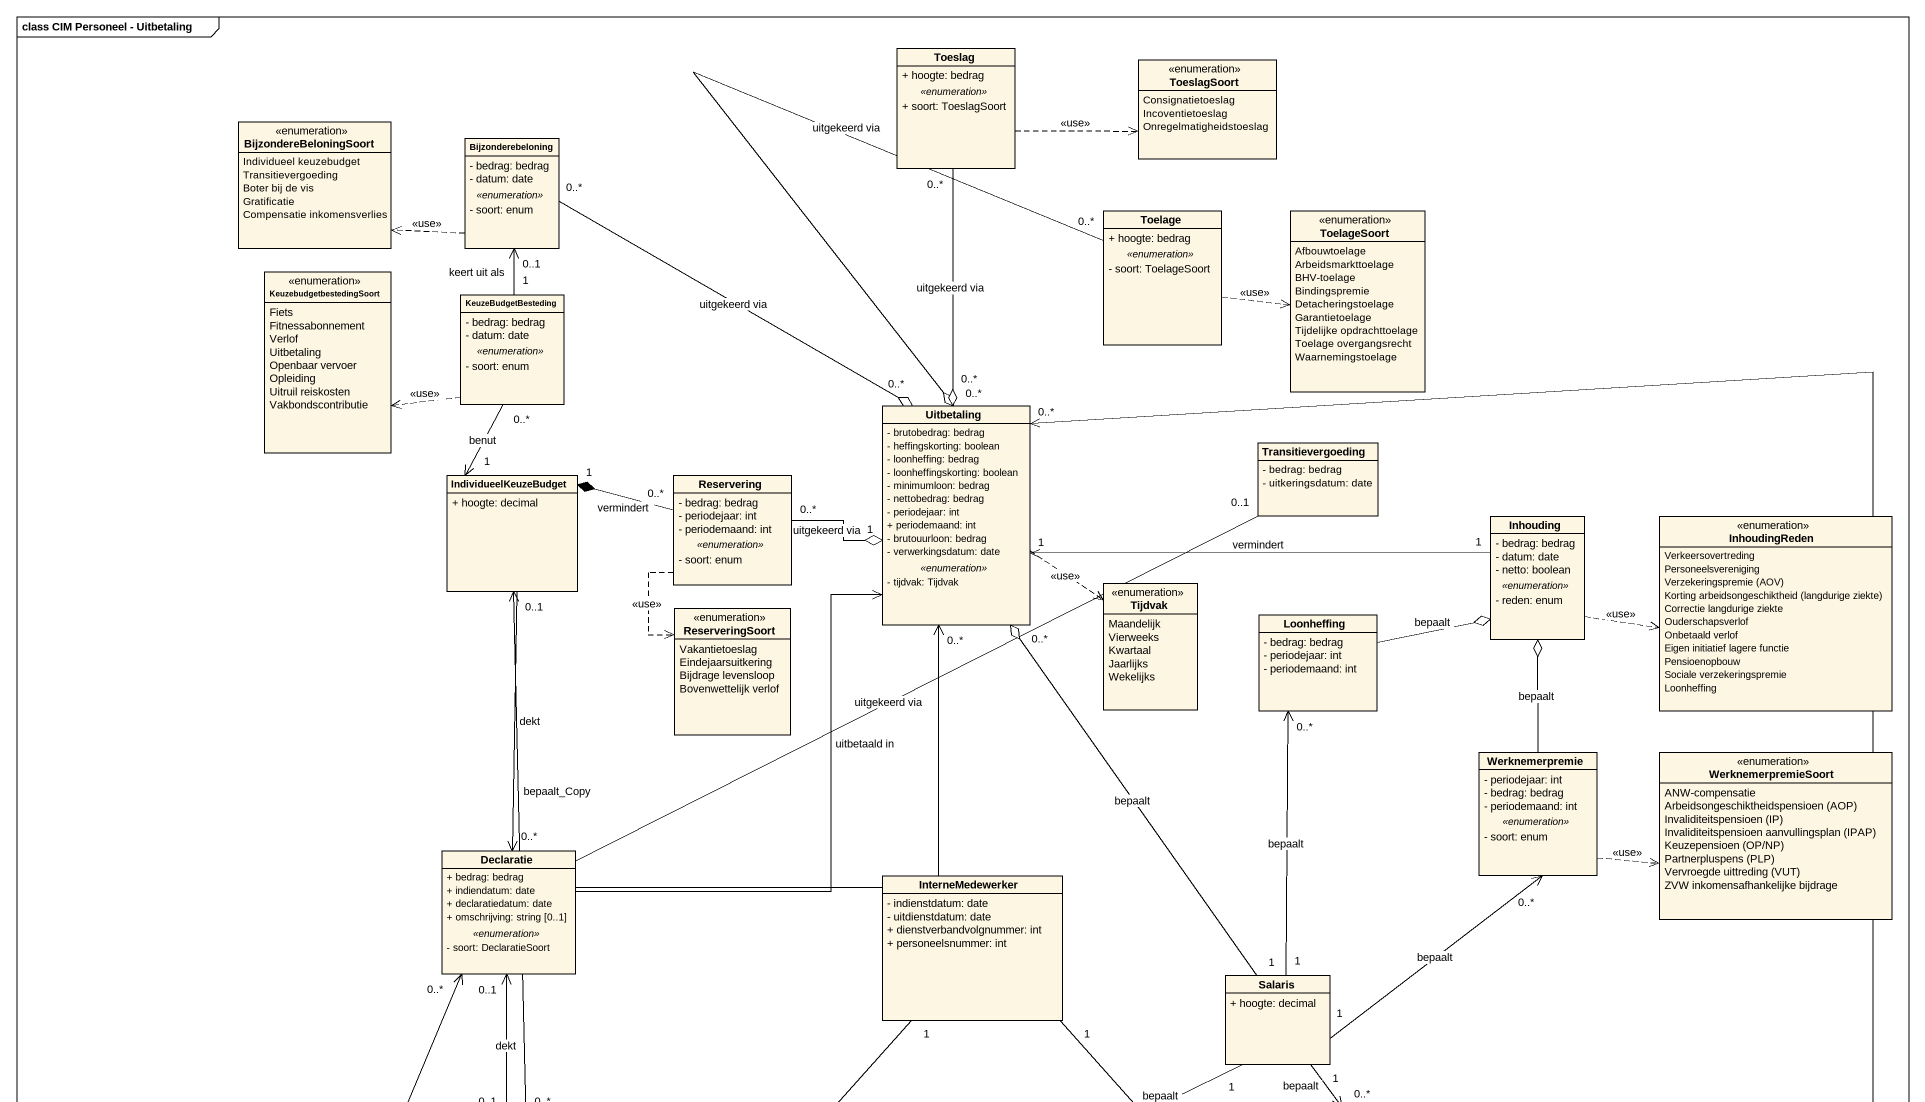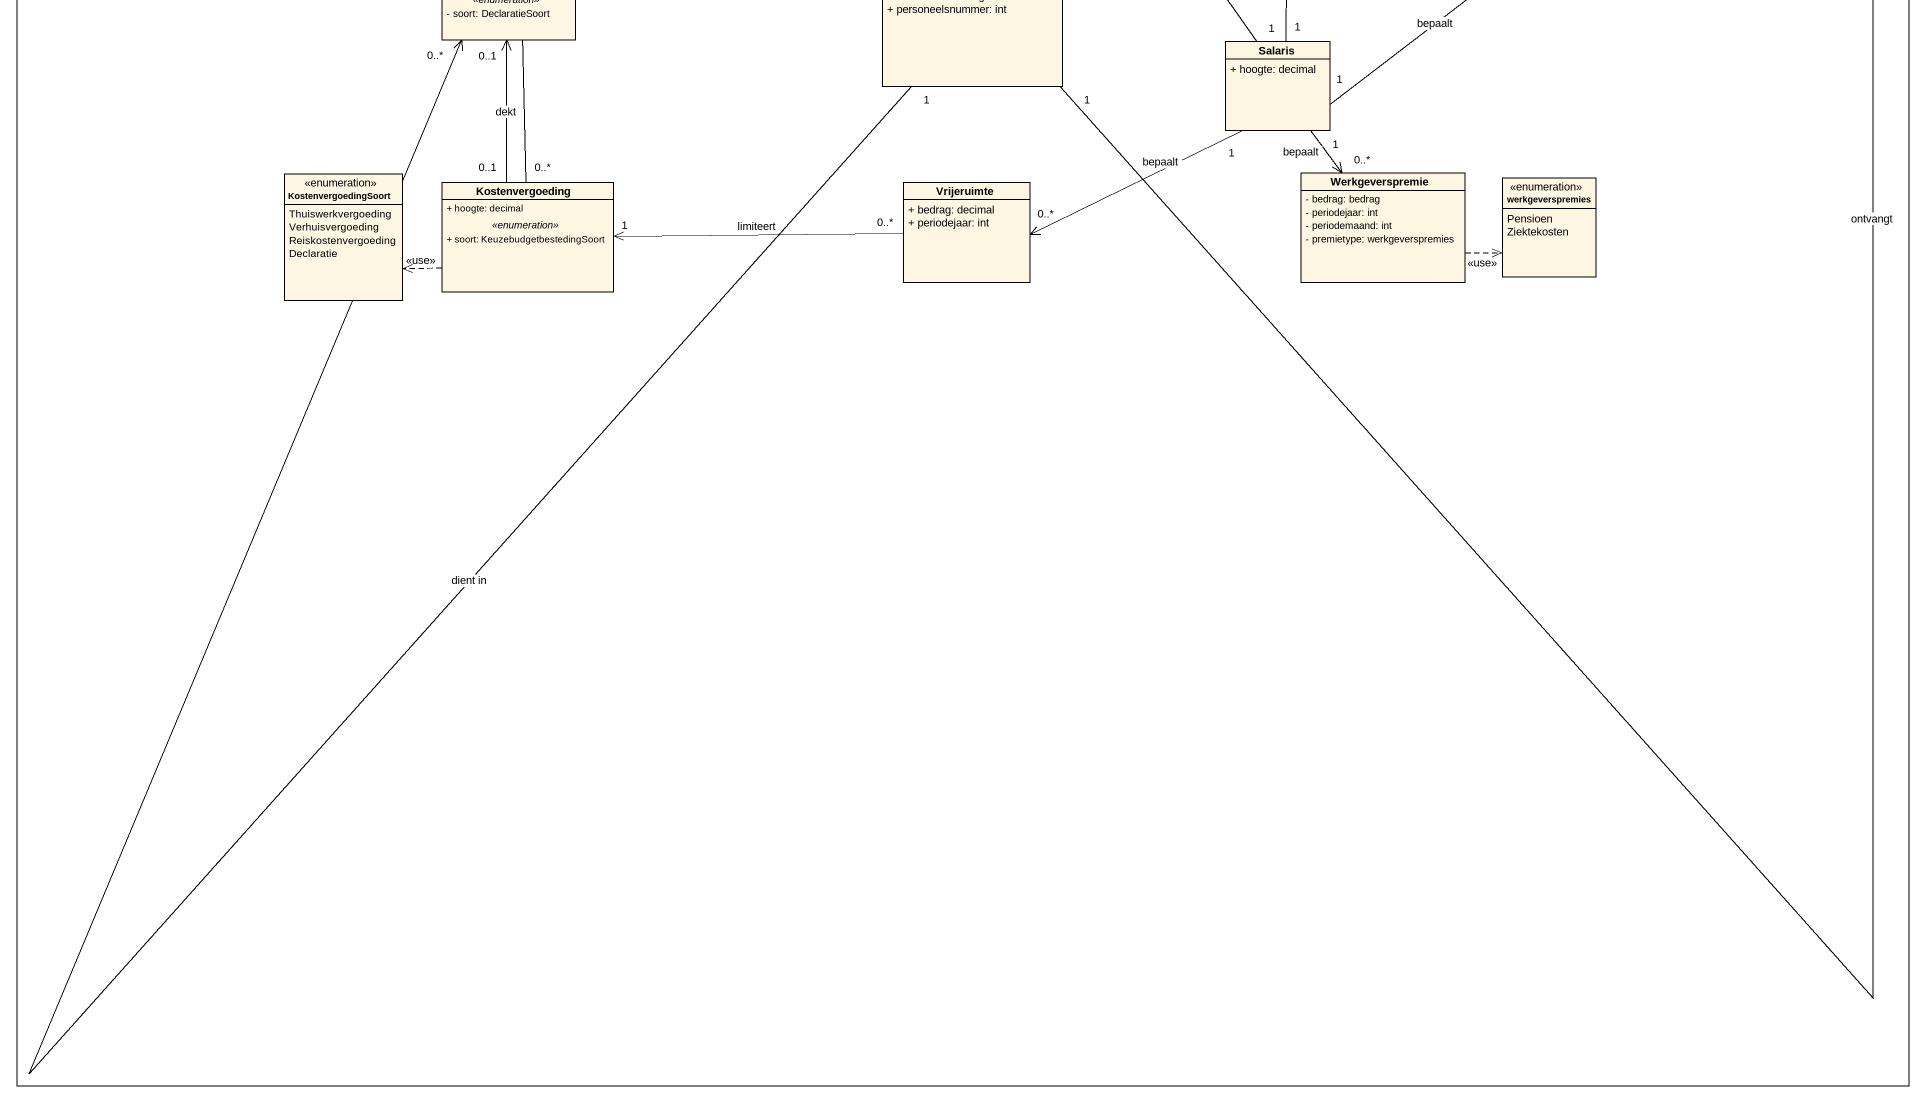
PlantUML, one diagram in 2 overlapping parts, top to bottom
@startuml
mainframe class CIM Personeel - Uitbetaling
hide circle
hide empty members
skinparam classAttributeIconSize 0
class Toeslag {
  + hoogte: bedrag
  .. <<enumeration>> ..
  + soort: ToeslagSoort
}
enum ToeslagSoort {
  Consignatietoeslag
  Incoventietoeslag
  Onregelmatigheidstoeslag
}
enum BijzondereBeloningSoort {
  Individueel keuzebudget
  Transitievergoeding
  Boter bij de vis
  Gratificatie
  Compensatie inkomensverlies
}
class Bijzonderebeloning {
  - bedrag: bedrag
  - datum: date
  .. <<enumeration>> ..
  - soort: enum
}
class Toelage {
  + hoogte: bedrag
  .. <<enumeration>> ..
  - soort: ToelageSoort
}
enum ToelageSoort {
  Afbouwtoelage
  Arbeidsmarkttoelage
  BHV-toelage
  Bindingspremie
  Detacheringstoelage
  Garantietoelage
  Tijdelijke opdrachttoelage
  Toelage overgangsrecht
  Waarnemingstoelage
}
enum KeuzebudgetbestedingSoort {
  Fiets
  Fitnessabonnement
  Verlof
  Uitbetaling
  Openbaar vervoer
  Opleiding
  Uitruil reiskosten
  Vakbondscontributie
}
class KeuzeBudgetBesteding {
  - bedrag: bedrag
  - datum: date
  .. <<enumeration>> ..
  - soort: enum
}
class Uitbetaling {
  - brutobedrag: bedrag
  - heffingskorting: boolean
  - loonheffing: bedrag
  - loonheffingskorting: boolean
  - minimumloon: bedrag
  - nettobedrag: bedrag
  - periodejaar: int
  + periodemaand: int
  - brutouurloon: bedrag
  - verwerkingsdatum: date
  .. <<enumeration>> ..
  - tijdvak: Tijdvak
}
class Transitievergoeding {
  - bedrag: bedrag
  - uitkeringsdatum: date
}
class IndividueelKeuzeBudget {
  + hoogte: decimal
}
class Reservering {
  - bedrag: bedrag
  - periodejaar: int
  - periodemaand: int
  .. <<enumeration>> ..
  - soort: enum
}
class Inhouding {
  - bedrag: bedrag
  - datum: date
  - netto: boolean
  .. <<enumeration>> ..
  - reden: enum
}
enum InhoudingReden {
  Verkeersovertreding
  Personeelsvereniging
  {field} Verzekeringspremie (AOV)
  {field} Korting arbeidsongeschiktheid (langdurige ziekte)
  Correctie langdurige ziekte
  Ouderschapsverlof
  Onbetaald verlof
  Eigen initiatief lagere functie
  Pensioenopbouw
  Sociale verzekeringspremie
  Loonheffing
}
enum Tijdvak {
  Maandelijk
  Vierweeks
  Kwartaal
  Jaarlijks
  Wekelijks
}
enum ReserveringSoort {
  Vakantietoeslag
  Eindejaarsuitkering
  Bijdrage levensloop
  Bovenwettelijk verlof
}
class Loonheffing {
  - bedrag: bedrag
  - periodejaar: int
  - periodemaand: int
}
class Werknemerpremie {
  - periodejaar: int
  - bedrag: bedrag
  - periodemaand: int
  .. <<enumeration>> ..
  - soort: enum
}
enum WerknemerpremieSoort {
  ANW-compensatie
  {field} Arbeidsongeschiktheidspensioen (AOP)
  {field} Invaliditeitspensioen (IP)
  {field} Invaliditeitspensioen aanvullingsplan (IPAP)
  {field} Keuzepensioen (OP/NP)
  {field} Partnerpluspens (PLP)
  {field} Vervroegde uittreding (VUT)
  ZVW inkomensafhankelijke bijdrage
}
class Declaratie {
  + bedrag: bedrag
  + indiendatum: date
  + declaratiedatum: date
  + omschrijving: string [0..1]
  .. <<enumeration>> ..
  - soort: DeclaratieSoort
}
class InterneMedewerker {
  - indienstdatum: date
  - uitdienstdatum: date
  + dienstverbandvolgnummer: int
  + personeelsnummer: int
}
class Salaris {
  + hoogte: decimal
}
enum KostenvergoedingSoort {
  Thuiswerkvergoeding
  Verhuisvergoeding
  Reiskostenvergoeding
  Declaratie
}
class Kostenvergoeding {
  + hoogte: decimal
  .. <<enumeration>> ..
  + soort: KeuzebudgetbestedingSoort
}
class Vrijeruimte {
  + bedrag: decimal
  + periodejaar: int
}
class Werkgeverspremie {
  - bedrag: bedrag
  - periodejaar: int
  - periodemaand: int
  - premietype: werkgeverspremies
}
enum werkgeverspremies {
  Pensioen
  Ziektekosten
}
Toeslag .right.> ToeslagSoort : <<use>>
Toeslag "0..*" --o "0..*" Uitbetaling : uitgekeerd via
Bijzonderebeloning .left.> BijzondereBeloningSoort : <<use>>
Bijzonderebeloning "0..*" --o "0..*" Uitbetaling : uitgekeerd via
Toelage .right.> ToelageSoort : <<use>>
Toelage "0..*" --o "0..*" Uitbetaling : uitgekeerd via
KeuzeBudgetBesteding "1" -up-> "0..1" Bijzonderebeloning : keert uit als
KeuzeBudgetBesteding .left.> KeuzebudgetbestedingSoort : <<use>>
KeuzeBudgetBesteding "0..*" --> "1" IndividueelKeuzeBudget : benut
Uitbetaling ..> Tijdvak : <<use>>
Uitbetaling <-- Declaratie : uitbetaald in
Transitievergoeding "0..1" -left-> "0..*" Uitbetaling : uitgekeerd via
IndividueelKeuzeBudget "0..1" --> "0..*" Declaratie : dekt
Reservering "0..*" -right-o "1" Uitbetaling : uitgekeerd via
Reservering "0..*" -left-* "1" IndividueelKeuzeBudget : vermindert
Reservering ..> ReserveringSoort : <<use>>
Inhouding "1" -left-> "1" Uitbetaling : vermindert
Inhouding .right.> InhoudingReden : <<use>>
Loonheffing -right-o Inhouding : bepaalt
Werknemerpremie -up-o Inhouding : bepaalt
Werknemerpremie .right.> WerknemerpremieSoort : <<use>>
InterneMedewerker "1" -up-> "0..*" Uitbetaling : ontvangt
InterneMedewerker "1" -left-> "0..*" Declaratie : dient in
Salaris "1" -up-o "0..*" Uitbetaling : bepaalt
Salaris "1" -up-> "0..*" Loonheffing : bepaalt
Salaris "1" -up-> "0..*" Werknemerpremie : bepaalt
Salaris "1" -left-> "0..*" Vrijeruimte : bepaalt
Salaris "1" --> "0..*" Werkgeverspremie : bepaalt
Kostenvergoeding "0..*" -up-> IndividueelKeuzeBudget : bepaalt_Copy
Kostenvergoeding "0..1" -up-> "0..1" Declaratie : dekt
Kostenvergoeding .left.> KostenvergoedingSoort : <<use>>
Kostenvergoeding "1" <-right- "0..*" Vrijeruimte : limiteert
Werkgeverspremie .right.> werkgeverspremies : <<use>>
@enduml
